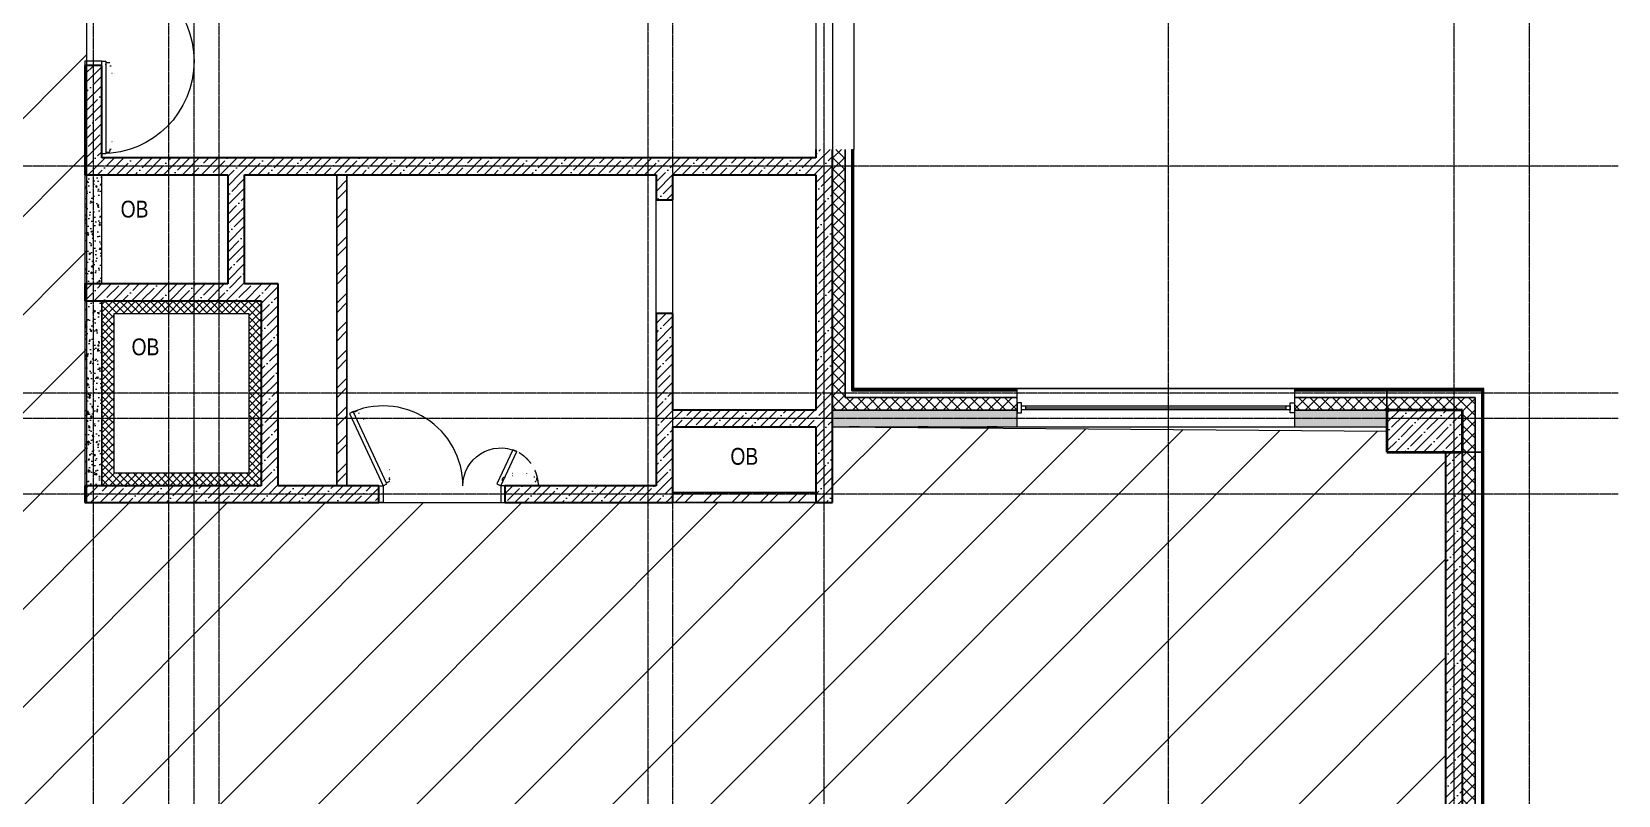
# Model space of a CAD drawing. Header units: millimetres. Extents: x 470010 to 1231400, y -134005 to 421770.
# Drawn here: x 519721 to 538609, y -121183 to -112102 of the extents above; entities that cross this region are included whole.
import ezdxf

# ---------------------------------------------------------------- set-up
doc = ezdxf.new("R2010")
doc.units = ezdxf.units.MM
for name, pattern in [('CENTER2', [28.575, 19.05, -3.175, 3.175, -3.175]), ('DASHED', [19.05, 12.7, -6.35]), ('HIDDEN2', [4.7625, 3.175, -1.5875])]:
    doc.linetypes.add(name, pattern=pattern)
for name, color, linetype, lineweight in [('A-Wall-Open', 31, 'Continuous', 5), ('A-Wall_Материал_Газоблок_Контур', 250, 'Continuous', 0), ('АР_Двери_внутренние', 5, 'Continuous', 9), ('АР_Двери_внутренние_антипаника', 7, 'Continuous', 0), ('АР_Колонны', 70, 'Continuous', 30), ('АР_Окна', 4, 'Continuous', 5), ('АР_Стены ЖБ', 7, 'Continuous', 35), ('АР_Стены кирпич', 32, 'Continuous', 20), ('АР_Стены ПЕНОблок', 52, 'Continuous', 20), ('АР_Тонкая', 254, 'Continuous', 5), ('АР_Утеплитель', 31, 'Continuous', 0), ('АР_Штриховка', 8, 'Continuous', 0), ('ОВ_Шахты', 1, 'Continuous', 5), ('Потолок штриховка', 200, 'Continuous', 15)]:
    doc.layers.add(name, color=color, linetype=linetype, lineweight=lineweight)
doc.layers.add('АР_Оси_РД_100', color=7, linetype='Continuous', lineweight=0, true_color=0x525252)
doc.layers.add('РД_Витраж_проем', color=80, linetype='Continuous', lineweight=0, plot=False)
doc.styles.add('style1', font='ARIALN.TTF')
pattern_1 = [(45, (509053.93, -143101.69), (-112.2532, 112.2532), []), (45, (509166.19, -143101.69), (-112.2532, 112.2532), [198.4375, -39.6875, 0, -39.6875])]
pattern_2 = [(45, (509053.93, -143101.69), (-67.35192, 67.35192), []), (135, (509053.93, -143101.69), (-67.35192, -67.35192), [])]
pattern_3 = [(45, (509053.93, -143101.69), (-112.2532, 112.2532), []), (45, (509166.19, -143101.69), (-112.2532, 112.2532), [198.4375, -39.6875, 0, -39.6875])]
pattern_4 = [(45, (509053.93, -143101.69), (-112.2532, 112.2532), []), (45, (509166.19, -143101.69), (-112.2532, 112.2532), [198.4375, -39.6875, 0, -39.6875])]
pattern_5 = [(45, (509053.93, -143101.69), (-168.3798, 168.3798), []), (45, (509166.19, -143101.69), (-168.3798, 168.3798), [])]

msp = doc.modelspace()

# ---------------------------------------------------------------- hatches: boundary and pattern name
at = {"layer": 'АР_Штриховка', "linetype": 'Continuous', "lineweight": 5, "true_color": 0x000000}
h = msp.add_hatch(dxfattribs=at)
h.set_pattern_fill('ANSI35', color=18, scale=25, style=0)
h.set_pattern_definition(pattern_3)
h.paths.add_polyline_path([(520353.932, -113801.687), (520553.932, -113601.687), (520553.932, -112501.687), (520353.932, -112501.687)], flags=0)
h.paths.add_polyline_path([(520353.932, -110701.687), (520553.932, -110701.687), (520553.932, -109601.687), (520353.932, -109401.687)], flags=0)
at = {"layer": 'АР_Штриховка', "linetype": 'Continuous', "lineweight": 0, "true_color": 0x000000}
h = msp.add_hatch(dxfattribs=at)
h.set_pattern_fill('ANSI37', color=18, scale=30, angle=-360, style=0)
h.set_pattern_definition(pattern_2)
h.paths.add_polyline_path([(529403.932, -109401.687), (529253.932, -109401.687), (529253.932, -109701.687), (529403.932, -109701.687)], flags=0)
h.paths.add_polyline_path([(529403.932, -113501.687), (529253.932, -113501.687), (529253.932, -116601.687), (529403.932, -116451.687)], flags=0)
h = msp.add_hatch(dxfattribs=at)
h.set_pattern_fill('_U', color=18, angle=-360, style=0, pattern_type=0)
h.set_pattern_definition([(7e-12, (509053.9324, -143101.6868), (4e-17, 1), [])])
h.paths.add_polyline_path([(529508.932, -109401.687), (529483.932, -109401.687), (529483.932, -109701.687), (529508.932, -109701.687)], flags=0)
h.paths.add_polyline_path([(529508.932, -113501.687), (529483.932, -113501.687), (529483.932, -116371.687), (529508.932, -116346.687)], flags=0)
at = {"layer": 'АР_Штриховка', "linetype": 'Continuous', "lineweight": 5, "true_color": 0x000000}
h = msp.add_hatch(dxfattribs=at)
h.set_pattern_fill('ANSI35', color=18, scale=25, angle=-360, style=0)
h.set_pattern_definition([(45, (509053.93, -143101.69), (-112.2532, 112.2532), []), (45, (509166.19, -143101.69), (-112.2532, 112.2532), [198.4375, -39.6875, 0, -39.6875])])
h.paths.add_polyline_path([(529253.932, -113501.687), (529053.932, -113501.687), (529053.932, -113601.687), (529103.932, -113735.02), (529253.932, -113801.687)], flags=0)
h.paths.add_polyline_path([(529253.932, -113801.687), (529103.932, -113735.02), (529053.932, -113801.687), (529053.932, -116601.687), (529103.932, -116735.02), (529253.932, -116801.687)], flags=0)
h.paths.add_polyline_path([(529253.932, -116801.687), (529103.932, -116735.02), (529053.932, -116801.687), (529053.932, -117701.687), (529253.932, -117701.687)], flags=0)
h = msp.add_hatch(dxfattribs=at)
h.set_pattern_fill('ANSI35', color=18, scale=25, style=0)
h.set_pattern_definition(pattern_4)
h.paths.add_polyline_path([(520553.932, -113601.687), (520353.932, -113801.687), (522053.932, -113801.687), (522120.599, -113751.687), (522053.932, -113601.687)], flags=0)
h.paths.add_polyline_path([(522053.932, -113601.687), (522120.599, -113751.687), (522253.932, -113801.687), (527153.932, -113801.687), (527287.266, -113751.687), (527353.932, -113601.687)], flags=0)
h.paths.add_polyline_path([(527353.932, -113601.687), (527287.266, -113751.687), (527353.932, -113801.687), (529053.932, -113801.687), (529103.932, -113735.02), (529053.932, -113601.687)], flags=0)
at = {"layer": 'АР_Штриховка', "linetype": 'Continuous', "lineweight": 0, "true_color": 0x000000}
h = msp.add_hatch(dxfattribs=at)
h.set_pattern_fill('AR-CONC', color=18, angle=45, style=0)
h.set_pattern_definition([(95, (509053.93, -143101.69), (140.09465, 117.5534), [19.05, -209.55]), (40, (509053.93, -143101.69), (-160.0185, 110.1767), [15.24, -167.6406]), (145.45144, (509065.6, -143091.89), (-19.9238, 227.7301), [16.19, -178.0902]), (91.1842, (509018.01, -143065.77), (221.4102, 161.9534), [28.575, -314.325]), (141.6356, (509036.46, -143052.27), (-7.0866, 342.8268), [24.285, -267.1356]), (36.1842, (509018, -143065.77), (-7.0866, 342.8268), [22.86, -251.4597]), (66, (509044.95, -143056.79), (179.52, 34.89515), [19.05, -209.55]), (11, (509044.95, -143056.79), (-86.5399, 173.9412), [15.24, -167.64]), (116.45145, (509059.91, -143053.88), (92.9801, 208.8363), [16.19, -178.0899]), (82.5, (509053.93, -143101.69), (-57.60547, 61.97341), [0, -165.608, 0, -170.18, 0, -168.275]), (52.5, (509053.93, -143101.69), (-23.58973, 118.087), [0, -97.028, 0, -161.798, 0, -64.135]), (12.5, (509013.88, -143141.74), (99.92786, 91.8262), [0, -63.5, 0, -198.12, 0, -262.89]), (2.5, (508995.92, -143159.7), (86.7639, 122.7224), [0, -82.55, 0, -131.572, 0, -186.69])])
h.paths.add_polyline_path([(520353.932, -115101.687), (520553.932, -115101.687), (520553.932, -113801.687), (520353.932, -113801.687)], flags=0)
at = {"layer": 'АР_Штриховка', "linetype": 'Continuous', "lineweight": 5, "true_color": 0x000000}
h = msp.add_hatch(dxfattribs=at)
h.set_pattern_fill('ANSI35', color=18, scale=25, angle=-360, style=0)
h.set_pattern_definition(pattern_1)
h.paths.add_polyline_path([(522253.932, -113801.687), (522120.599, -113751.687), (522053.932, -113801.687), (522053.932, -115101.687), (522120.599, -115151.687), (522253.932, -115101.687)], flags=0)
at = {"layer": 'АР_Штриховка', "linetype": 'Continuous', "lineweight": 0, "true_color": 0x000000}
h = msp.add_hatch(dxfattribs=at)
h.set_pattern_fill('ANSI32', color=18, scale=25, angle=-360, style=0)
h.set_pattern_definition(pattern_5)
h.paths.add_polyline_path([(523473.932, -113801.687), (523353.932, -113801.687), (523353.932, -117501.687), (523473.932, -117501.687)], flags=0)
at = {"layer": 'АР_Штриховка', "linetype": 'Continuous', "lineweight": 5, "true_color": 0x000000}
h = msp.add_hatch(dxfattribs=at)
h.set_pattern_fill('ANSI35', color=18, scale=25, style=0)
h.set_pattern_definition(pattern_3)
h.paths.add_polyline_path([(527153.932, -117501.687), (527353.932, -117701.687), (527353.932, -116801.687), (527303.932, -116735.02), (527153.932, -116801.687)], flags=0)
h.paths.add_polyline_path([(527153.932, -116801.687), (527303.932, -116735.02), (527353.932, -116601.687), (527353.932, -115451.687), (527153.932, -115451.687)], flags=0)
h.paths.add_polyline_path([(527153.932, -114101.687), (527353.932, -114101.687), (527353.932, -113801.687), (527287.266, -113751.687), (527153.932, -113801.687)], flags=0)
h = msp.add_hatch(dxfattribs=at)
h.set_pattern_fill('ANSI35', color=18, scale=25, angle=-360, style=0)
h.set_pattern_definition([(45, (509053.93, -143101.69), (-112.2532, 112.2532), []), (45, (509166.19, -143101.69), (-112.2532, 112.2532), [198.4375, -39.6875, 0, -39.6875])])
h.paths.add_polyline_path([(520353.932, -115101.687), (520353.932, -115301.687), (522053.932, -115301.687), (522120.599, -115151.687), (522053.932, -115101.687)], flags=0)
h.paths.add_polyline_path([(522253.932, -115101.687), (522120.599, -115151.687), (522053.932, -115301.687), (522453.932, -115301.687), (522653.932, -115101.687)], flags=0)
h = msp.add_hatch(dxfattribs=at)
h.set_pattern_fill('ANSI35', color=18, scale=25, angle=-360, style=0)
h.set_pattern_definition(pattern_1)
h.paths.add_polyline_path([(522653.932, -115101.687), (522453.932, -115301.687), (522453.932, -117501.687), (522520.599, -117551.687), (522653.932, -117501.687)], flags=0)
at = {"layer": 'АР_Штриховка', "linetype": 'Continuous', "lineweight": 0, "true_color": 0x000000}
h = msp.add_hatch(dxfattribs=at)
h.set_pattern_fill('AR-CONC', color=18, angle=45, style=0)
h.set_pattern_definition([(95, (509053.93, -143101.69), (140.09465, 117.5534), [19.05, -209.55]), (40, (509053.93, -143101.69), (-160.0185, 110.1767), [15.24, -167.6406]), (145.45144, (509065.6, -143091.89), (-19.9238, 227.7301), [16.19, -178.0902]), (91.1842, (509018.01, -143065.77), (221.4102, 161.9534), [28.575, -314.325]), (141.6356, (509036.46, -143052.27), (-7.0866, 342.8268), [24.285, -267.1356]), (36.1842, (509018, -143065.77), (-7.0866, 342.8268), [22.86, -251.4597]), (66, (509044.95, -143056.79), (179.52, 34.89515), [19.05, -209.55]), (11, (509044.95, -143056.79), (-86.5399, 173.9412), [15.24, -167.64]), (116.45145, (509059.91, -143053.88), (92.9801, 208.8363), [16.19, -178.0899]), (82.5, (509053.93, -143101.69), (-57.60547, 61.97341), [0, -165.608, 0, -170.18, 0, -168.275]), (52.5, (509053.93, -143101.69), (-23.58973, 118.087), [0, -97.028, 0, -161.798, 0, -64.135]), (12.5, (509013.88, -143141.74), (99.92786, 91.8262), [0, -63.5, 0, -198.12, 0, -262.89]), (2.5, (508995.92, -143159.7), (86.7639, 122.7224), [0, -82.55, 0, -131.572, 0, -186.69])])
h.paths.add_polyline_path([(520353.932, -117501.687), (520553.932, -117501.687), (520553.932, -115301.687), (520353.932, -115301.687)], flags=0)
h = msp.add_hatch(dxfattribs=at)
h.set_pattern_fill('ANSI37', color=18, scale=20, style=0)
h.set_pattern_definition([(45, (509053.93, -143101.687), (-44.90128, 44.90128), []), (135, (509053.93, -143101.687), (-44.90128, -44.90128), [])])
h.paths.add_polyline_path([(520553.932, -117501.687), (520703.932, -117351.687), (520703.932, -115451.687), (520553.932, -115301.687)], flags=0)
h = msp.add_hatch(dxfattribs=at)
h.set_pattern_fill('ANSI37', color=18, scale=20, angle=-359.9999997, style=0)
h.set_pattern_definition([(45, (509053.93, -143101.687), (-44.90128, 44.90128), []), (135, (509053.93, -143101.687), (-44.90128, -44.90128), [])])
h.paths.add_polyline_path([(520553.932, -115301.687), (520703.932, -115451.687), (522303.932, -115451.687), (522453.932, -115301.687)], flags=0)
h = msp.add_hatch(dxfattribs=at)
h.set_pattern_fill('ANSI37', color=18, scale=20, angle=-360, style=0)
h.set_pattern_definition([(45, (509053.93, -143101.687), (-44.90128, 44.90128), []), (135, (509053.93, -143101.687), (-44.90128, -44.90128), [])])
h.paths.add_polyline_path([(522453.932, -115301.687), (522303.932, -115451.687), (522303.932, -117351.687), (522453.932, -117501.687)], flags=0)
h = msp.add_hatch(dxfattribs=at)
h.set_pattern_fill('_U', color=18, style=0, pattern_type=0)
h.set_pattern_definition([(360, (509053.9324, -143101.6868), (2e-13, 1), [])])
h.paths.add_polyline_path([(529508.932, -116346.687), (529483.932, -116371.687), (531453.931, -116371.687), (531453.931, -116346.687)], flags=0)
h.paths.add_polyline_path([(534753.931, -116346.687), (534753.931, -116371.687), (535853.932, -116371.687), (535853.932, -116346.687)], flags=0)
h = msp.add_hatch(dxfattribs=at)
h.set_pattern_fill('_U', color=18, style=0, pattern_type=0)
h.set_pattern_definition([(0, (509053.9324, -143101.6868), (0, 1), [])])
h.paths.add_polyline_path([(535853.932, -116346.687), (535853.932, -116371.687), (536983.932, -116371.687), (537008.932, -116346.687)], flags=0)
h = msp.add_hatch(dxfattribs=at)
h.set_pattern_fill('_U', color=18, angle=-360, style=0, pattern_type=0)
h.set_pattern_definition([(360, (509053.9324, -143101.6868), (4e-17, 1), [])])
h.paths.add_polyline_path([(537008.932, -116346.687), (536983.932, -116371.687), (536983.932, -117101.687), (537008.932, -117101.687)], flags=0)
h = msp.add_hatch(dxfattribs=at)
h.set_pattern_fill('ANSI37', color=18, scale=30, style=0)
h.set_pattern_definition([(45, (509053.93, -143101.69), (-67.35192, 67.35192), []), (135, (509053.93, -143101.69), (-67.35192, -67.35192), [])])
h.paths.add_polyline_path([(529403.932, -116451.687), (529253.932, -116601.687), (531453.931, -116601.687), (531453.931, -116451.687)], flags=0)
h.paths.add_polyline_path([(534753.931, -116451.687), (534753.931, -116601.687), (535853.932, -116601.687), (535853.932, -116451.687)], flags=0)
h = msp.add_hatch(dxfattribs=at)
h.set_pattern_fill('ANSI37', color=18, scale=30, style=0)
h.set_pattern_definition([(45, (509053.93, -143101.69), (-67.35192, 67.35192), []), (135, (509053.93, -143101.69), (-67.35192, -67.35192), [])])
h.paths.add_polyline_path([(535853.932, -116451.687), (535853.932, -116601.687), (536753.932, -116601.687), (536903.932, -116451.687)], flags=0)
h = msp.add_hatch(dxfattribs=at)
h.set_pattern_fill('ANSI37', color=18, scale=30, angle=-360, style=0)
h.set_pattern_definition(pattern_2)
h.paths.add_polyline_path([(536903.932, -116451.687), (536753.932, -116601.687), (536753.932, -117101.687), (536903.932, -117101.687)], flags=0)
at = {"layer": 'АР_Штриховка', "linetype": 'Continuous', "lineweight": 5, "true_color": 0x000000}
h = msp.add_hatch(dxfattribs=at)
h.set_pattern_fill('ANSI35', color=18, scale=25, style=0)
h.set_pattern_definition(pattern_4)
h.paths.add_polyline_path([(527353.932, -116601.687), (527303.932, -116735.02), (527353.932, -116801.687), (529053.932, -116801.687), (529103.932, -116735.02), (529053.932, -116601.687)], flags=0)
at = {"layer": 'АР_Штриховка', "linetype": 'Continuous', "lineweight": 0, "true_color": 0x000000}
h = msp.add_hatch(dxfattribs=at)
h.set_pattern_fill('AR-CONC', color=18, style=0)
h.set_pattern_definition([(50, (509053.93, -143101.69), (182.18467, -15.9391), [19.05, -209.55]), (355, (509053.93, -143101.69), (-35.2434, 191.0568), [15.24, -167.6406]), (100.45144, (509069.11, -143103.02), (146.94125, 175.11775), [16.19, -178.0902]), (46.1842, (509053.93, -143050.89), (271.079, -42.0423), [28.575, -314.325]), (96.63556, (509076.52, -143054.4), (237.4041, 247.4261), [24.285, -267.1356]), (351.18415, (509053.93, -143050.9), (237.4041, 247.4261), [22.86, -251.4597]), (21, (509079.33, -143063.59), (151.6144, -102.2652), [19.05, -209.55]), (326, (509079.33, -143063.59), (61.802, 184.188), [15.24, -167.64]), (71.45144, (509091.97, -143072.11), (213.4164, 81.9228), [16.19, -178.0899]), (37.5, (509053.93, -143101.69), (3.0886, 84.55504), [0, -165.608, 0, -170.18, 0, -168.275]), (7.5, (509053.93, -143101.69), (66.81966, 100.18057), [0, -97.028, 0, -161.798, 0, -64.135]), (327.5, (508997.29, -143101.69), (135.5906, -5.72874), [0, -63.5, 0, -198.12, 0, -262.89]), (317.5, (508971.89, -143101.69), (148.1292, 25.4265), [0, -82.55, 0, -131.572, 0, -186.69])])
h.paths.add_polyline_path([(529253.932, -116601.687), (529253.932, -116801.687), (531453.931, -116801.687), (531453.931, -116601.687)], flags=0)
h.paths.add_polyline_path([(534753.931, -116601.687), (534753.931, -116801.687), (535853.932, -116801.687), (535853.932, -116601.687)], flags=0)
at = {"layer": 'АР_Штриховка', "linetype": 'Continuous', "lineweight": 5, "true_color": 0x000000}
h = msp.add_hatch(dxfattribs=at)
h.set_pattern_fill('ANSI35', color=18, scale=25, style=0)
h.set_pattern_definition(pattern_3)
h.paths.add_polyline_path([(536753.932, -117101.687), (536753.932, -116601.687), (535853.932, -116601.687), (535853.932, -117101.687)], flags=0)
at = {"layer": 'АР_Штриховка', "linetype": 'Continuous', "lineweight": 0, "true_color": 0x000000}
h = msp.add_hatch(dxfattribs=at)
h.set_pattern_fill('ANSI35', color=18, scale=25, angle=-360, style=0)
h.set_pattern_definition(pattern_1)
h.paths.add_polyline_path([(536753.932, -117101.687), (536553.932, -117101.687), (536553.932, -121401.687), (536753.932, -121401.687)], flags=0)
h = msp.add_hatch(dxfattribs=at)
h.set_pattern_fill('ANSI37', color=18, scale=30, angle=-360, style=0)
h.set_pattern_definition(pattern_2)
h.paths.add_polyline_path([(536903.932, -117101.687), (536753.932, -117101.687), (536753.932, -121401.687), (536903.932, -121401.687)], flags=0)
h = msp.add_hatch(dxfattribs=at)
h.set_pattern_fill('_U', color=18, angle=-360, style=0, pattern_type=0)
h.set_pattern_definition([(360, (509053.9324, -143101.6868), (4e-17, 1), [])])
h.paths.add_polyline_path([(537008.932, -117101.687), (536983.932, -117101.687), (536983.932, -121401.687), (537008.932, -121401.687)], flags=0)
h = msp.add_hatch(dxfattribs=at)
h.set_pattern_fill('ANSI37', color=18, scale=20, style=0)
h.set_pattern_definition([(45, (509053.93, -143101.687), (-44.90128, 44.90128), []), (135, (509053.93, -143101.687), (-44.90128, -44.90128), [])])
h.paths.add_polyline_path([(522453.932, -117501.687), (522303.932, -117351.687), (520703.932, -117351.687), (520553.932, -117501.687)], flags=0)
at = {"layer": 'АР_Штриховка', "linetype": 'Continuous', "lineweight": 5, "true_color": 0x000000}
h = msp.add_hatch(dxfattribs=at)
h.set_pattern_fill('ANSI35', color=18, scale=25, style=0)
h.set_pattern_definition([(45, (509053.93, -143101.69), (-112.2532, 112.2532), []), (45, (509166.19, -143101.69), (-112.2532, 112.2532), [198.4375, -39.6875, 0, -39.6875])])
h.paths.add_polyline_path([(527353.932, -117701.687), (527153.932, -117501.687), (525353.932, -117501.687), (525353.932, -117701.687)], flags=0)
h.paths.add_polyline_path([(523853.932, -117701.687), (523853.932, -117501.687), (522653.932, -117501.687), (522520.599, -117551.687), (522453.932, -117701.687)], flags=0)
h.paths.add_polyline_path([(522453.932, -117701.687), (522520.599, -117551.687), (522453.932, -117501.687), (520353.932, -117501.687), (520353.932, -117701.687)], flags=0)
at = {"layer": 'АР_Штриховка', "linetype": 'Continuous', "lineweight": 0, "true_color": 0x000000}
h = msp.add_hatch(dxfattribs=at)
h.set_pattern_fill('ANSI32', color=18, scale=25, angle=360, style=0)
h.set_pattern_definition(pattern_5)
h.paths.add_polyline_path([(529053.932, -117701.687), (529053.932, -117581.687), (527353.932, -117581.687), (527353.932, -117701.687)], flags=0)
at = {"layer": 'Потолок штриховка'}
h = msp.add_hatch(dxfattribs=at)
h.set_pattern_fill('ANSI31', color=256, scale=260)
h.paths.add_polyline_path([(516953.932, -116511.687), (516963.932, -106921.687), (517683.935, -106921.685), (517693.932, -104421.687), (520673.939, -104421.694), (520673.933, -107021.687), (521243.932, -107021.687), (521243.932, -109181.176), (520373.899, -109181.31), (520373.899, -117701.687), (529253.932, -117701.684), (529253.932, -116801.687), (535853.932, -116851.687), (535853.932, -117101.687), (536553.932, -117101.687), (536553.932, -121401.687), (535853.932, -121401.687), (535853.932, -121691.687), (521253.932, -121691.687), (521243.932, -129481.687), (516853.932, -129481.687), (516963.932, -129481.687), (516963.932, -120191.687), (509173.932, -120191.687), (509173.932, -116511.692)])

# ---------------------------------------------------------------- linework, layer by layer
at = {"layer": 'A-Wall-Open', "color": 18, "linetype": 'Continuous', "lineweight": 0, "true_color": 0x000000}
for p, q in [((529053.937, -111301.688), (529053.938, -113501.688)), ((529253.937, -111301.688), (529253.938, -113501.688)), ((527153.932, -115451.687), (527153.932, -114101.687)), ((527353.932, -115451.687), (527353.932, -114101.687))]:
    msp.add_line(p, q, dxfattribs=at)
at = {"layer": 'A-Wall_Материал_Газоблок_Контур', "color": 18, "linetype": 'Continuous', "lineweight": 0, "true_color": 0x000000}
for p, q in [((534753.931, -116346.687), (531453.931, -116346.687)), ((531453.931, -116801.687), (534753.931, -116801.687))]:
    msp.add_line(p, q, dxfattribs=at)
at = {"layer": 'АР_Двери_внутренние', "color": 18, "linetype": 'Continuous', "lineweight": 9, "true_color": 0x000000}
for points in [[(520353.932, -112451.687), (520353.932, -112501.687), (520553.932, -112501.687), (520553.932, -112451.687)], [(520553.932, -112451.687), (520603.932, -112451.687), (520603.932, -113551.687), (520553.932, -113551.687)], [(523903.932, -117501.687), (523949.248, -117480.556), (523547.76, -116619.564), (523502.445, -116640.694)], [(525494.111, -117093.848), (525448.795, -117072.717), (525258.617, -117480.556), (525303.932, -117501.687)], [(523903.932, -117701.687), (523853.932, -117701.687), (523853.932, -117501.687), (523903.932, -117501.687)], [(525303.932, -117701.687), (525353.932, -117701.687), (525353.932, -117501.687), (525303.932, -117501.687)]]:
    msp.add_lwpolyline(points, close=True, dxfattribs=at)
at = {"layer": 'АР_Двери_внутренние', "color": 18, "linetype": 'Continuous', "lineweight": 9, "true_color": 0x000000, "extrusion": (0, 0, -1)}
for centre, radius, start, end in [((-520553.932, -112451.687), 1100, 90, 270), ((-525303.932, -117501.687), 450, 359.9999994, 114.9999994)]:
    msp.add_arc(centre, radius, start, end, dxfattribs=at)
at = {"layer": 'АР_Двери_внутренние', "color": 18, "linetype": 'Continuous', "lineweight": 9, "true_color": 0x000000}
msp.add_arc((523903.932, -117501.687), 950, 0.0000006, 115.0000006, dxfattribs=at)
at = {"layer": 'АР_Двери_внутренние_антипаника', "color": 18, "linetype": 'Continuous', "true_color": 0x000000}
for centre, radius, start, end in [((520596.532, -113471.712), 1000, 86.92187, 89.03769), ((520593.234, -111508.291), 1000, 273.30824, 274.12158), ((520676.607, -112594.989), 1, 180, 270), ((520701.074, -112594.989), 1, 270, 0), ((520593.234, -114498.385), 1000, 85.87842, 86.69176), ((520676.607, -113411.687), 1, 90, 180), ((520701.074, -113411.687), 1, 0, 90), ((520596.532, -112534.964), 1000, 270.96231, 273.07813), ((523968.45, -117539.22), 1000, 111.9283651, 114.0441851), ((523135.483, -115761.245), 1000, 298.3147351, 299.1280751), ((523670.41, -116710.832), 1, 205.0064951, 295.0064951), ((523692.583, -116700.49), 1, 295.0064951, 25.0064951), ((523513.023, -116562.842), 1000, 295.9688051, 298.0846251), ((523956.201, -117323.532), 1, 115.0064951, 205.0064951), ((524340.014, -118343.606), 1000, 110.8849151, 111.6982551), ((523978.374, -117313.189), 1, 25.0064951, 115.0064951), ((526322.626, -117459.087), 1000, 176.9218858, 179.0377058), ((524359.205, -117462.385), 1000, 3.3082558, 4.1215958), ((525445.903, -117354.545), 1, 0.0000158, 90.0000158), ((525445.903, -117379.012), 1, 270.0000158, 0.0000158), ((525613.014, -117354.545), 1, 90.0000158, 180.0000158), ((525613.014, -117379.012), 1, 180.0000158, 270.0000158), ((526699.712, -117462.384), 1000, 175.8784358, 176.6917758), ((524736.292, -117459.087), 1000, 0.9623258, 3.0781458)]:
    msp.add_arc(centre, radius, start, end, dxfattribs=at)
at = {"layer": 'АР_Двери_внутренние_антипаника', "color": 18, "linetype": 'DASHED', "lineweight": 0, "ltscale": 15, "true_color": 0x000000}
msp.add_arc((525288.732, -117511.37), 465.301, 1.1925021, 63.8074968, dxfattribs=at)
at = {"layer": 'АР_Двери_внутренние_антипаника', "color": 18, "linetype": 'Continuous', "true_color": 0x000000}
for p in [(520603.932, -112489.989), (520651.882, -113516.687), (523560.162, -116646.396), (523978.179, -117429.141), (525340.903, -117403.737), (525718.014, -117451.687)]:
    msp.add_point(p, dxfattribs=at)
at = {"layer": 'АР_Колонны', "color": 18, "linetype": 'HIDDEN2', "lineweight": 25, "true_color": 0x000000}
for p, q in [((535853.932, -116601.687), (536753.932, -116601.687)), ((535853.932, -117101.687), (535853.932, -116601.687)), ((536753.932, -116601.687), (536753.932, -117101.687)), ((536753.932, -117101.687), (535853.932, -117101.687))]:
    msp.add_line(p, q, dxfattribs=at)
at = {"layer": 'АР_Колонны', "color": 18, "linetype": 'Continuous', "lineweight": 30, "true_color": 0x000000}
for p, q in [((535853.932, -116601.687), (535853.932, -117101.687)), ((536753.932, -116601.687), (535853.932, -116601.687)), ((536753.932, -117101.687), (536753.932, -116601.687)), ((535853.932, -117101.687), (536753.932, -117101.687))]:
    msp.add_line(p, q, dxfattribs=at)
at = {"layer": 'АР_Окна', "color": 18, "linetype": 'Continuous', "lineweight": 5, "true_color": 0x000000}
for p, q in [((531453.931, -116346.687), (534753.931, -116346.687)), ((531553.931, -116599.187), (531553.931, -116549.187)), ((531553.931, -116574.187), (534653.931, -116574.187)), ((534653.931, -116599.187), (534653.931, -116549.187)), ((531453.931, -116801.687), (534753.931, -116801.687))]:
    msp.add_line(p, q, dxfattribs=at)
for points in [[(531503.931, -116514.187), (531453.931, -116514.187), (531453.931, -116634.187), (531503.931, -116634.187)], [(534703.931, -116514.187), (534753.931, -116514.187), (534753.931, -116634.187), (534703.931, -116634.187)], [(531503.931, -116599.187), (531503.931, -116549.187), (534703.931, -116549.187), (534703.931, -116599.187)]]:
    msp.add_lwpolyline(points, close=True, dxfattribs=at)
at = {"layer": 'АР_Оси_РД_100', "linetype": 'CENTER2'}
for p, q in [((529153.933, -133315.052), (529153.933, -99101.687)), ((533253.933, -133315.052), (533253.933, -100201.687)), ((536653.933, -133315.052), (536653.933, -100201.687)), ((538608.933, -113701.687), (503098.975, -113701.687))]:
    msp.add_line(p, q, dxfattribs=at)
for points in [[(521054.052, -133315.052), (521353.933, -132915.052), (521353.933, -99301.687)], [(521653.933, -133315.052), (521653.933, -99431.687)], [(522253.933, -133315.052), (521953.933, -132915.052), (521953.933, -99451.569)], [(527053.933, -100101.687), (527053.933, -133354.144)], [(527353.933, -133356.363), (527353.933, -100101.687)], [(520453.933, -100201.687), (520453.933, -133315.052)], [(537553.933, -133315.052), (537553.933, -100201.687)], [(538608.933, -116401.687), (503598.975, -116401.687), (503098.975, -116251.687)], [(538608.933, -116701.687), (503598.975, -116701.687), (503098.975, -116851.687)], [(538608.933, -117601.687), (503098.975, -117601.687)]]:
    msp.add_lwpolyline(points, dxfattribs=at)
at = {"layer": 'АР_Стены ЖБ', "color": 18, "linetype": 'Continuous', "lineweight": 30, "true_color": 0x000000}
for p, q in [((520553.932, -112501.687), (520353.932, -112501.687)), ((520353.932, -112501.687), (520353.932, -113801.687)), ((520553.932, -113601.687), (520553.932, -112501.687)), ((529053.932, -113501.687), (529053.932, -113601.687)), ((529253.932, -113801.687), (529253.932, -113501.687)), ((522053.932, -113601.687), (520553.932, -113601.687)), ((527353.932, -113601.687), (522053.932, -113601.687)), ((529053.932, -113601.687), (527353.932, -113601.687)), ((520353.932, -113801.687), (522053.932, -113801.687)), ((522053.932, -113801.687), (522053.932, -115101.687)), ((522253.932, -113801.687), (527153.932, -113801.687)), ((522253.932, -115101.687), (522253.932, -113801.687)), ((527153.932, -113801.687), (527153.932, -114101.687)), ((527353.932, -113801.687), (529053.932, -113801.687)), ((527353.932, -114101.687), (527353.932, -113801.687)), ((529053.932, -113801.687), (529053.932, -116601.687)), ((529253.932, -116801.687), (529253.932, -113801.687)), ((527153.932, -114101.687), (527353.932, -114101.687)), ((520353.932, -115101.687), (520353.932, -115301.687)), ((522053.932, -115101.687), (520353.932, -115101.687)), ((522653.932, -115101.687), (522253.932, -115101.687)), ((522653.932, -117501.687), (522653.932, -115101.687)), ((520353.932, -115301.687), (522053.932, -115301.687)), ((522053.932, -115301.687), (522453.932, -115301.687)), ((522453.932, -115301.687), (522453.932, -117501.687)), ((527353.932, -115451.687), (527153.932, -115451.687)), ((527153.932, -115451.687), (527153.932, -116801.687)), ((527353.932, -116601.687), (527353.932, -115451.687)), ((529053.932, -116601.687), (527353.932, -116601.687)), ((527153.932, -116801.687), (527153.932, -117501.687)), ((527353.932, -117701.687), (527353.932, -116801.687)), ((527353.932, -116801.687), (529053.932, -116801.687)), ((529053.932, -116801.687), (529053.932, -117701.687)), ((529253.932, -117701.687), (529253.932, -116801.687)), ((536753.932, -117101.687), (536553.932, -117101.687)), ((536553.932, -117101.687), (536553.932, -121401.687)), ((536753.932, -121401.687), (536753.932, -117101.687)), ((522453.932, -117501.687), (520353.932, -117501.687)), ((520353.932, -117501.687), (520353.932, -117701.687)), ((523853.932, -117501.687), (522653.932, -117501.687)), ((523853.932, -117701.687), (523853.932, -117501.687)), ((527153.932, -117501.687), (525353.932, -117501.687)), ((525353.932, -117501.687), (525353.932, -117701.687)), ((520353.932, -117701.687), (522453.932, -117701.687)), ((522453.932, -117701.687), (523853.932, -117701.687)), ((525353.932, -117701.687), (527353.932, -117701.687)), ((529053.932, -117701.687), (529253.932, -117701.687))]:
    msp.add_line(p, q, dxfattribs=at)
at = {"layer": 'АР_Стены ЖБ', "color": 18, "linetype": 'Continuous', "lineweight": 40, "true_color": 0x000000}
for p, q in [((536753.932, -116601.687), (535853.932, -116601.687)), ((535853.932, -116601.687), (535853.932, -117101.687)), ((536753.932, -117101.687), (536753.932, -116601.687)), ((535853.932, -117101.687), (536753.932, -117101.687))]:
    msp.add_line(p, q, dxfattribs=at)
at = {"layer": 'АР_Стены кирпич', "color": 18, "linetype": 'Continuous', "lineweight": 25, "true_color": 0x000000}
for p, q in [((523473.932, -113801.687), (523353.932, -113801.687)), ((523353.932, -113801.687), (523353.932, -117501.687)), ((523473.932, -117501.687), (523473.932, -113801.687)), ((529573.932, -116802.493), (529453.932, -116802.493)), ((530393.932, -116802.493), (530273.932, -116802.493)), ((531213.932, -116802.493), (531093.932, -116802.493)), ((523353.932, -117501.687), (523473.932, -117501.687)), ((529053.932, -117581.687), (527353.932, -117581.687)), ((527353.932, -117581.687), (527353.932, -117701.687)), ((529053.932, -117701.687), (529053.932, -117581.687)), ((529253.932, -117581.687), (529253.932, -117701.687)), ((527353.932, -117701.687), (529053.932, -117701.687))]:
    msp.add_line(p, q, dxfattribs=at)
at = {"layer": 'АР_Стены ПЕНОблок', "color": 18, "linetype": 'Continuous', "lineweight": 20, "true_color": 0x000000}
for p, q in [((520553.932, -113801.687), (520353.932, -113801.687)), ((520353.932, -113801.687), (520353.932, -115101.687)), ((520553.932, -115101.687), (520553.932, -113801.687)), ((520353.932, -115101.687), (520553.932, -115101.687)), ((520553.932, -115301.687), (520353.932, -115301.687)), ((520353.932, -115301.687), (520353.932, -117501.687)), ((520553.932, -117501.687), (520553.932, -115301.687)), ((529253.932, -116601.687), (529253.932, -116801.687)), ((531453.931, -116601.687), (529253.932, -116601.687)), ((531453.931, -116801.687), (531453.931, -116601.687)), ((534753.931, -116601.687), (534753.931, -116801.687)), ((535853.932, -116601.687), (534753.931, -116601.687)), ((535853.932, -116801.687), (535853.932, -116601.687)), ((529253.932, -116801.687), (531453.931, -116801.687)), ((534753.931, -116801.687), (535853.932, -116801.687)), ((520353.932, -117501.687), (520553.932, -117501.687))]:
    msp.add_line(p, q, dxfattribs=at)
at = {"layer": 'АР_Тонкая', "color": 18, "linetype": 'Continuous', "lineweight": 5, "true_color": 0x000000}
for p, q in [((529403.932, -113501.687), (529403.932, -116451.687)), ((529483.932, -116371.687), (529483.932, -113501.687)), ((529483.932, -113501.687), (529483.932, -116371.687)), ((529508.932, -116346.687), (529508.932, -113501.687)), ((531453.931, -116346.687), (529508.932, -116346.687)), ((531453.931, -116371.687), (531453.931, -116346.687)), ((534753.931, -116346.687), (534753.931, -116371.687)), ((535853.932, -116346.687), (534753.931, -116346.687)), ((535853.932, -116371.687), (535853.932, -116346.687)), ((535853.932, -116346.687), (535853.932, -116371.687)), ((537008.932, -116346.687), (535853.932, -116346.687)), ((537008.932, -117101.687), (537008.932, -116346.687)), ((529403.932, -116451.687), (531453.931, -116451.687)), ((531453.931, -116371.687), (529483.932, -116371.687)), ((529483.932, -116371.687), (531453.931, -116371.687)), ((531453.931, -116451.687), (531453.931, -116371.687)), ((534753.931, -116371.687), (534753.931, -116451.687)), ((535853.932, -116371.687), (534753.931, -116371.687)), ((534753.931, -116371.687), (535853.932, -116371.687)), ((534753.931, -116451.687), (535853.932, -116451.687)), ((535853.932, -116451.687), (535853.932, -116371.687)), ((535853.932, -116371.687), (535853.932, -116451.687)), ((536983.932, -116371.687), (535853.932, -116371.687)), ((535853.932, -116371.687), (536983.932, -116371.687)), ((535853.932, -116451.687), (536903.932, -116451.687)), ((536903.932, -116451.687), (536903.932, -117101.687)), ((536983.932, -117101.687), (536983.932, -116371.687)), ((536983.932, -116371.687), (536983.932, -117101.687)), ((536983.932, -117101.687), (536903.932, -117101.687)), ((536903.932, -117101.687), (536903.932, -121401.687)), ((536903.932, -117101.687), (536983.932, -117101.687)), ((536983.932, -121401.687), (536983.932, -117101.687)), ((537008.932, -117101.687), (536983.932, -117101.687)), ((536983.932, -117101.687), (536983.932, -121401.687)), ((536983.932, -117101.687), (537008.932, -117101.687)), ((537008.932, -121401.687), (537008.932, -117101.687))]:
    msp.add_line(p, q, dxfattribs=at)
at = {"layer": 'АР_Утеплитель', "color": 18, "linetype": 'Continuous', "lineweight": 0, "true_color": 0x000000}
for p, q in [((529253.932, -113501.687), (529253.932, -116601.687)), ((529403.932, -116451.687), (529403.932, -113501.687)), ((520553.932, -115301.687), (520553.932, -117501.687)), ((522453.932, -115301.687), (520553.932, -115301.687)), ((522453.932, -117501.687), (522453.932, -115301.687)), ((520703.932, -117351.687), (520703.932, -115451.687)), ((520703.932, -115451.687), (522303.932, -115451.687)), ((522303.932, -115451.687), (522303.932, -117351.687)), ((531453.931, -116451.687), (529403.932, -116451.687)), ((531453.931, -116601.687), (531453.931, -116451.687)), ((534753.931, -116451.687), (534753.931, -116601.687)), ((535853.932, -116451.687), (534753.931, -116451.687)), ((535853.932, -116601.687), (535853.932, -116451.687)), ((535853.932, -116451.687), (535853.932, -116601.687)), ((536903.932, -116451.687), (535853.932, -116451.687)), ((536903.932, -117101.687), (536903.932, -116451.687)), ((529253.932, -116601.687), (531453.931, -116601.687)), ((534753.931, -116601.687), (535853.932, -116601.687)), ((535853.932, -116601.687), (536753.932, -116601.687)), ((536753.932, -116601.687), (536753.932, -117101.687)), ((536903.932, -117101.687), (536753.932, -117101.687)), ((536753.932, -117101.687), (536753.932, -121401.687)), ((536753.932, -117101.687), (536903.932, -117101.687)), ((536903.932, -121401.687), (536903.932, -117101.687)), ((522303.932, -117351.687), (520703.932, -117351.687)), ((520553.932, -117501.687), (522453.932, -117501.687))]:
    msp.add_line(p, q, dxfattribs=at)
at = {"layer": 'Потолок штриховка'}
msp.add_lwpolyline([(517693.932, -104421.687), (520673.939, -104421.694), (520673.933, -107021.687), (521243.932, -107021.687), (521243.932, -109181.176), (520373.899, -109181.31), (520373.899, -117701.687), (529253.932, -117701.684), (529253.932, -116801.687), (535853.932, -116851.687), (535853.932, -117101.687), (536553.932, -117101.687), (536553.932, -121401.687), (535853.932, -121401.687), (535853.932, -121691.687), (521253.932, -121691.687), (521243.932, -129481.687), (516853.932, -129481.687)], dxfattribs=at)
at = {"layer": 'РД_Витраж_проем', "color": 18, "linetype": 'Continuous', "lineweight": 0, "true_color": 0x000000}
for p, q in [((529253.932, -109701.687), (529253.932, -113501.687)), ((529508.932, -109701.687), (529508.932, -113501.687))]:
    msp.add_line(p, q, dxfattribs=at)

# ---------------------------------------------------------------- texts
at = {"layer": 'ОВ_Шахты', "color": 18, "lineweight": 50, "true_color": 0x000000, "style": 'style1'}
for p in [(520779.292, -114311.366), (520909.279, -115949.949), (528038.578, -117251.755)]:
    msp.add_text('ОВ', height=200, dxfattribs=at).set_placement(p)

doc.saveas('drawing.dxf')
